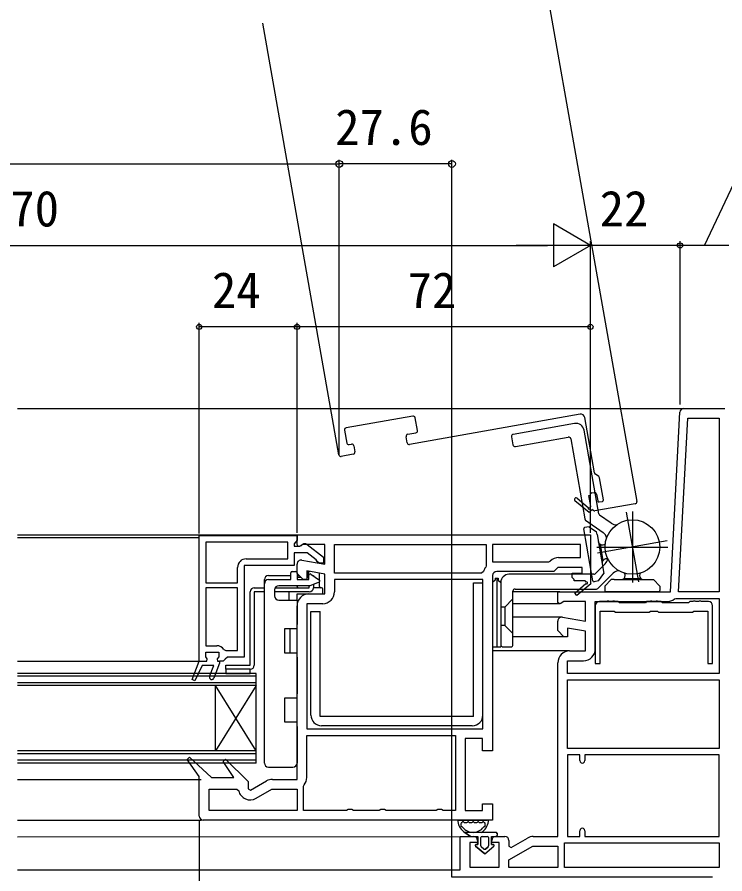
# Model space of a CAD drawing. Units: millimetres, scale not verified. Extents: x -525 to 525, y -783 to 778.
# Drawn here: x 209.4 to 383.1, y -517.9 to -307.7 of the extents above; entities that cross this region are included whole.
import ezdxf
from ezdxf.enums import TextEntityAlignment as Align

# ---------------------------------------------------------------- set-up
doc = ezdxf.new("R2010")
doc.units = ezdxf.units.MM
doc.header["$LTSCALE"] = 4
for name, color, linetype in [('0-2_YKK_11', 7, 'Continuous'), ('0-4_YKK_12', 2, 'Continuous'), ('0-5_YKK_13', 4, 'Continuous'), ('0-7_YKK_D', 6, 'Continuous')]:
    doc.layers.add(name, color=color, linetype=linetype)
doc.styles.add('ＭＳ ゴシック', font='')
doc.styles.get('ＭＳ ゴシック').set_extended_font_data('MS Gothic')

msp = doc.modelspace()

# ---------------------------------------------------------------- linework, layer by layer
at = {"layer": '0-2_YKK_11'}
for p, q in [((373.037, -403.698), (383.088, -403.698)), ((280.488, -494.198), (280.488, -483.898)), ((348.688, -507.298), (348.688, -508.698)), ((326.888, -508.698), (329.088, -508.698))]:
    msp.add_line(p, q, dxfattribs=at)
for points in [[(343.262, -454.913), (348.888, -455.905), (348.888, -451.098), (343.532, -451.098), (342.664, -451.64), (342.088, -451.321), (342.088, -448.698), (369.73, -448.698), (372.039, -404.646)], [(254.088, -465.699), (254.088, -434.899), (278.088, -434.899), (278.088, -435.999), (277.738, -436.476), (277.388, -436.953), (277.388, -437.499), (278.788, -437.499), (279.188, -437.299)], [(278.088, -434.698), (350.088, -434.698), (350.088, -446.564), (350.165, -446.698), (346.747, -449.603), (346.229, -448.993), (348.948, -446.682)], [(279.261, -440.913), (284.888, -441.905), (284.888, -437.098), (279.531, -437.098), (278.853, -437.522), (278.388, -437.556), (278.088, -437.098), (278.088, -436.198), (278.088, -434.698)], [(275.788, -436.499), (255.688, -436.499), (255.688, -446.499), (263.488, -446.499), (263.488, -442.699)], [(280.605, -437.112), (284.588, -440.224), (284.588, -441.699), (283.486, -441.699), (282.987, -441.223), (282.796, -440.854), (280.549, -439.099), (277.388, -439.099), (277.388, -442.199), (265.088, -442.199), (265.088, -464.699), (260.988, -464.699), (260.488, -465.199), (259.988, -465.699), (259.088, -465.699), (259.088, -466.199), (257.649, -469.85)], [(265.588, -440.599), (275.788, -440.599), (275.788, -436.499)], [(287.288, -437.098), (324.488, -437.098), (324.488, -442.331), (324.385, -442.634)], [(323.825, -443.739), (323.346, -444.098), (287.288, -444.098), (287.288, -437.098)], [(347.688, -437.098), (326.088, -437.098), (326.087, -441.298), (339.886, -441.298), (340.241, -441.151)], [(342.295, -440.298), (347.687, -440.298), (347.688, -437.098)], [(280.988, -449.198), (284.888, -449.198), (284.888, -444.342), (280.488, -443.566), (280.488, -445.698), (279.588, -445.698), (278.088, -444.198), (278.088, -441.898)], [(349.014, -446.304), (348.837, -445.998), (346.088, -445.998), (346.088, -445.698), (345.588, -445.198), (345.588, -444.098), (348.088, -444.098), (348.088, -442.698), (342.088, -442.698), (341.088, -443.698), (327.087, -443.698)], [(326.087, -444.698), (326.088, -487.698), (323.588, -487.698), (323.588, -484.698), (319.388, -484.698), (319.388, -502.298), (323.588, -502.298), (323.588, -500.698), (326.088, -500.698), (326.088, -504.698), (255.088, -504.698)], [(280.488, -482.298), (323.688, -482.298), (323.688, -445.698), (287.288, -445.698), (287.288, -448.698)], [(263.488, -463.099), (263.488, -447.699), (255.688, -447.699), (255.688, -461.899), (258.388, -461.899)], [(284.388, -451.598), (280.488, -451.598), (280.488, -482.298)], [(351.288, -462.698), (351.288, -451.098), (368.855, -451.098)], [(379.088, -451.098), (377.376, -451.098), (377.182, -450.948), (376.795, -450.948), (376.601, -451.098), (375.976, -451.098), (375.782, -450.948), (375.395, -450.948), (375.201, -451.098), (374.488, -451.098), (374.188, -451.398), (367.788, -451.398), (367.488, -451.098), (366.776, -451.098), (366.582, -450.948), (366.195, -450.948), (366.001, -451.098), (365.376, -451.098), (365.182, -450.948), (364.795, -450.948), (364.601, -451.098), (363.888, -451.098), (363.588, -451.398), (357.188, -451.398), (356.888, -451.098), (356.176, -451.098), (355.982, -450.948), (355.595, -450.948), (355.401, -451.098), (354.776, -451.098), (354.582, -450.948), (354.195, -450.948), (354.001, -451.098), (352.288, -451.098)], [(370.724, -450.416), (371.046, -450.298), (381.688, -450.298), (381.688, -468.698)], [(272.061, -494.698), (278.088, -494.698), (278.088, -452.098)], [(351.288, -452.098), (351.288, -466.298), (352.488, -466.298), (352.488, -453.398), (355.936, -453.398), (356.236, -453.698), (364.541, -453.698), (364.841, -453.398), (366.536, -453.398), (366.836, -453.698), (375.141, -453.698), (375.441, -453.398), (378.888, -453.398), (378.888, -466.298), (380.088, -466.298), (380.088, -452.098)], [(344.988, -463.198), (348.888, -463.198), (348.888, -458.342), (344.488, -457.566), (344.488, -459.698), (343.588, -459.698), (342.088, -458.198), (342.088, -455.898)], [(256.626, -469.447), (257.669, -466.799), (254.834, -466.799), (253.041, -470.487), (252.311, -470.165), (254.088, -465.699), (255.988, -465.699), (256.063, -465.108), (255.688, -464.624), (255.688, -463.499), (258.888, -463.499), (258.888, -464.624), (258.513, -465.108), (258.588, -465.699), (259.088, -465.699), (259.088, -466.199), (257.649, -469.85)], [(260.157, -462.868), (260.579, -463.099), (263.488, -463.099)], [(256.626, -469.447), (257.669, -466.799), (254.834, -466.799), (253.041, -470.487), (252.311, -470.165), (254.088, -465.699)], [(336.061, -508.698), (342.088, -508.698), (342.088, -466.098)], [(381.688, -468.698), (344.488, -468.698), (344.488, -465.598), (348.388, -465.598)], [(280.488, -483.898), (316.988, -483.898), (316.988, -502.298), (313.954, -502.298), (313.521, -502.048), (312.655, -502.048), (312.222, -502.298), (299.954, -502.298), (299.521, -502.048), (298.655, -502.048), (298.222, -502.298), (291.954, -502.298), (291.521, -502.048), (290.655, -502.048), (290.222, -502.298), (279.688, -502.298), (279.688, -496.389), (279.805, -496.067)], [(254.088, -503.698), (254.088, -493.987), (251.136, -489.793), (251.727, -489.275), (257.088, -494.198), (262.553, -494.198), (259.932, -490.286), (260.537, -489.782), (266.088, -495.185), (266.088, -497.043), (266.655, -497.371), (270.611, -495.086)], [(347.488, -490.098), (347.488, -488.698), (344.488, -488.698), (344.488, -508.698), (347.488, -508.698), (347.488, -507.298)], [(348.688, -508.698), (381.688, -508.698), (381.688, -488.698), (348.688, -488.698), (348.688, -490.098)], [(278.088, -502.298), (256.488, -502.298), (256.488, -497.098), (263.275, -497.098), (263.762, -497.485)], [(268.038, -499.343), (271.927, -497.098), (278.088, -497.098), (278.088, -502.298)], [(380.088, -518.698), (316.088, -518.698), (316.088, -516.898), (318.088, -516.898), (318.088, -508.698), (321.388, -508.698)], [(322.388, -509.698), (322.388, -510.198), (320.488, -510.198), (320.488, -516.198), (327.688, -516.198), (327.688, -510.198), (325.888, -510.198), (325.888, -509.698)], [(330.088, -509.698), (330.088, -511.043), (330.655, -511.371), (334.611, -509.086)]]:
    msp.add_lwpolyline(points, dxfattribs=at)
for points in [[(371.733, -448.698), (373.965, -406.098), (381.688, -406.098), (381.688, -448.698)], [(381.688, -487.098), (344.488, -487.098), (344.488, -470.298), (381.688, -470.298)], [(343.688, -510.298), (381.688, -510.298), (381.688, -516.298), (343.688, -516.298)], [(342.088, -516.298), (330.088, -516.298), (330.088, -514.469), (335.927, -511.098), (342.088, -511.098)]]:
    msp.add_lwpolyline(points, close=True, dxfattribs=at)
for centre, radius, start, end in [((373.037, -404.698), 1, 90, 176.99997), ((279.988, -437.899), 1, 51.91328, 143.13011), ((265.588, -442.699), 2.1, 90.00001, 179.99999), ((279.088, -441.898), 1, 80.00002, 180), ((342.295, -443.198), 2.9, 90.00001, 135.09912), ((327.087, -444.698), 3.4, 142.62992, 163.6173), ((327.087, -444.698), 1, 90.00001, 179.99999), ((349.139, -446.52), 0.25, 220.35704, 120.00003), ((280.988, -452.098), 2.9, 90.00001, 179.99999), ((284.388, -448.698), 2.9, 270.00001, 359.99999), ((352.288, -452.098), 1, 90.00001, 179.99999), ((368.855, -448.198), 2.9, 269.99999, 310.11919), ((379.088, -452.098), 1, 0.00001, 89.99999), ((343.088, -455.898), 1, 80.00002, 180), ((258.388, -463.999), 2.1, 32.57896, 89.99999), ((344.988, -466.098), 2.9, 90.00001, 179.99999), ((348.388, -462.698), 2.9, 270.00001, 359.99999), ((257.138, -469.649), 0.55, 158.50165, 338.50167), ((257.138, -469.649), 0.55, 158.50165, 338.50167), ((348.088, -490.098), 0.6, 179.99999, 0.00001), ((272.061, -497.598), 2.9, 89.99998, 119.99999), ((277.588, -494.198), 2.9, 319.88082, 0.00002), ((266.588, -496.832), 2.9, 193.0206, 300.00002), ((255.088, -503.698), 1, 180.00001, 269.99999), ((348.088, -507.298), 0.6, 359.99999, 180.00001), ((321.388, -509.698), 1, 0.00001, 89.99999), ((326.888, -509.698), 1, 90.00001, 179.99999), ((329.088, -509.698), 1, 0.00001, 89.99999), ((336.061, -511.598), 2.9, 89.99998, 119.99999)]:
    msp.add_arc(centre, radius, start, end, dxfattribs=at)
at = {"layer": '0-4_YKK_12'}
for p, q in [((338.633, -297.028), (361.466, -426.541)), ((288.362, -415.061), (269.696, -309.185)), ((209.501, -403.702), (373.037, -403.698)), ((306.489, -405.569), (290.142, -408.451)), ((347.538, -405.134), (305.683, -412.514)), ((307.624, -409.126), (307.069, -405.974)), ((351.091, -419.529), (348.696, -405.945)), ((289.736, -409.031), (290.292, -412.182)), ((305.249, -410.052), (307.219, -409.705)), ((305.104, -412.109), (304.844, -410.632)), ((290.871, -412.588), (291.462, -412.483)), ((292.041, -412.889), (292.302, -414.366)), ((291.896, -414.945), (288.942, -415.466)), ((352.116, -420.425), (351.297, -419.852)), ((353.275, -426.157), (352.322, -420.748)), ((350.431, -424.425), (351.022, -424.321)), ((346.805, -425.715), (349.553, -427.992)), ((351.601, -424.726), (351.897, -426.4)), ((352.244, -426.644), (353.032, -426.505)), ((361.061, -427.12), (351.213, -428.857)), ((209.501, -434.698), (278.588, -434.697)), ((209.501, -435.399), (254.088, -435.399)), ((342.588, -448.698), (331.088, -448.698)), ((342.588, -451.598), (331.088, -451.598)), ((343.088, -454.898), (331.088, -454.898)), ((343.795, -459.698), (331.088, -459.698)), ((344.988, -463.198), (326.088, -463.198)), ((209.501, -465.699), (254.088, -465.699)), ((268.087, -468.694), (209.501, -468.694)), ((268.087, -469.394), (209.501, -469.394)), ((268.087, -490.694), (268.087, -468.694)), ((268.087, -470.994), (209.501, -470.994)), ((268.087, -471.694), (209.501, -471.694)), ((268.087, -487.694), (258.087, -471.694)), ((268.087, -487.694), (209.501, -487.694)), ((268.087, -488.394), (209.501, -488.394)), ((268.087, -489.994), (209.501, -489.994)), ((268.087, -490.694), (209.501, -490.694)), ((209.501, -494.693), (254.584, -494.693)), ((209.501, -504.693), (254.584, -504.693)), ((209.501, -508.788), (318.588, -508.698)), ((209.501, -516.898), (316.588, -516.898))]:
    msp.add_line(p, q, dxfattribs=at)
for points in [[(350.634, -428.451), (349.749, -429.193), (346.295, -426.331)], [(349.937, -427.991), (350.208, -427.764), (349.73, -425.056), (350.026, -425.004)], [(268.087, -471.694), (258.087, -487.694), (258.087, -471.694)]]:
    msp.add_lwpolyline(points, dxfattribs=at)
for centre, radius, start, end in [((306.576, -406.061), 0.5, 10, 100), ((347.711, -406.119), 1, 10, 100), ((290.228, -408.944), 0.5, 100, 190), ((307.132, -409.213), 0.5, 280, 10), ((305.336, -410.545), 0.5, 100, 190), ((290.784, -412.095), 0.5, 190, 280), ((291.549, -412.976), 0.5, 10, 100), ((305.596, -412.022), 0.5, 190, 280), ((288.855, -414.974), 0.5, 190, 280), ((291.809, -414.453), 0.5, 280, 10), ((351.584, -419.442), 0.5, 190, 235), ((351.829, -420.835), 0.5, 10, 55), ((350.518, -424.917), 0.5, 100, 190), ((351.109, -424.813), 0.5, 10, 100), ((346.55, -426.023), 0.4, 50.35703, 230.35703), ((352.192, -426.348), 0.3, 190, 280), ((352.98, -426.209), 0.3, 280, 10), ((360.974, -426.628), 0.5, 280, 10), ((349.746, -428.152), 0.25, 140.35703, 40), ((351.126, -428.364), 0.5, 190, 280)]:
    msp.add_arc(centre, radius, start, end, dxfattribs=at)
at = {"layer": '0-5_YKK_13'}
for p, q in [((346.211, -407.399), (331.143, -410.056)), ((352.149, -429.555), (348.528, -409.021)), ((330.738, -410.635), (331.085, -412.605)), ((331.664, -413.01), (344.664, -410.718)), ((345.243, -411.124), (348.715, -430.813)), ((355.19, -431.863), (352.354, -429.878)), ((358.877, -429.13), (361.898, -446.265)), ((360.388, -428.998), (360.388, -446.398)), ((349.761, -432.717), (348.678, -432.908)), ((348.92, -431.136), (353.248, -434.166)), ((349.761, -432.717), (351.611, -433.994)), ((350.675, -445.96), (348.435, -433.256)), ((351.728, -434.655), (351.611, -433.994)), ((351.728, -434.655), (353.407, -444.179)), ((368.956, -436.187), (351.82, -439.208)), ((352.443, -437.024), (353.152, -441.048)), ((351.688, -437.698), (369.088, -437.698)), ((353.739, -441.803), (351.292, -444.251)), ((271.088, -444.697), (276.588, -444.697)), ((276.588, -445.697), (276.588, -443.997)), ((276.888, -443.697), (277.788, -443.697)), ((278.088, -443.997), (278.088, -445.697)), ((278.388, -445.197), (278.088, -445.197)), ((278.388, -445.197), (278.388, -444.497)), ((279.088, -445.197), (278.388, -445.197)), ((280.888, -445.197), (280.488, -445.197)), ((280.888, -443.697), (280.519, -443.697)), ((280.888, -443.697), (281.234, -443.697)), ((280.888, -445.197), (280.888, -443.697)), ((280.988, -445.697), (280.988, -444.597)), ((281.46, -444.351), (283.562, -445.823)), ((281.954, -444.697), (282.088, -444.697)), ((282.088, -444.697), (282.088, -444.791)), ((283.588, -445.843), (283.588, -444.112)), ((326.688, -445.298), (327.488, -445.298)), ((327.088, -445.298), (327.088, -462.198)), ((350.938, -444.398), (330.088, -444.398)), ((351.934, -447.851), (355.67, -444.115)), ((352.106, -446.012), (353.407, -444.179)), ((358.345, -445.405), (362.431, -445.405)), ((270.088, -446.697), (270.088, -445.697)), ((270.088, -490.697), (270.088, -446.697)), ((271.088, -445.697), (276.588, -445.697)), ((281.116, -447.197), (273.588, -447.197)), ((278.088, -445.697), (280.988, -445.697)), ((278.088, -447.397), (278.088, -447.197)), ((281.088, -447.697), (281.088, -447.197)), ((283.493, -446.351), (281.219, -447.179)), ((282.088, -446.863), (282.088, -447.697)), ((283.588, -447.397), (283.588, -446.295)), ((321.388, -446.448), (323.688, -446.448)), ((321.388, -479.248), (321.388, -446.448)), ((322.088, -446.448), (323.688, -446.448)), ((323.688, -478.948), (323.688, -446.448)), ((326.088, -446.398), (326.088, -462.198)), ((328.088, -446.398), (328.088, -461.698)), ((328.088, -446.398), (328.088, -462.198)), ((352.106, -446.012), (351.022, -446.203)), ((353.638, -447.298), (355.217, -445.698)), ((353.638, -447.298), (353.638, -448.398)), ((355.888, -445.698), (355.217, -445.698)), ((355.888, -445.698), (365.559, -445.698)), ((367.138, -447.298), (365.559, -445.698)), ((367.138, -447.298), (367.138, -448.398)), ((266.588, -466.697), (266.588, -448.697)), ((267.588, -447.697), (270.088, -447.697)), ((270.088, -448.697), (267.588, -448.697)), ((267.588, -448.697), (267.588, -466.697)), ((272.588, -448.197), (272.588, -449.697)), ((281.088, -448.697), (272.588, -448.697)), ((276.088, -448.697), (272.588, -448.697)), ((272.722, -447.697), (281.088, -447.697)), ((276.088, -448.697), (276.088, -450.697)), ((278.088, -450.697), (278.088, -449.197)), ((278.088, -449.197), (284.088, -449.197)), ((284.088, -447.697), (282.088, -447.697)), ((284.388, -448.897), (284.388, -447.997)), ((331.088, -461.698), (331.088, -448.498)), ((331.588, -447.998), (351.581, -447.998)), ((366.838, -448.698), (353.938, -448.698)), ((273.588, -450.697), (278.088, -450.697)), ((278.088, -450.697), (278.088, -456.697)), ((281.488, -453.548), (283.788, -453.548)), ((281.488, -478.948), (281.488, -453.548)), ((283.788, -479.248), (283.788, -453.548)), ((329.088, -452.448), (329.088, -456.948)), ((275.088, -463.697), (275.088, -457.697)), ((276.338, -457.697), (276.338, -463.697)), ((326.088, -462.198), (328.088, -462.198)), ((328.588, -462.198), (330.588, -462.198)), ((278.088, -463.697), (275.088, -463.697)), ((278.088, -464.697), (278.088, -463.697)), ((278.088, -464.697), (278.088, -473.697)), ((260.588, -466.697), (266.588, -466.697)), ((260.588, -467.697), (260.588, -466.697)), ((266.588, -467.697), (260.588, -467.697)), ((275.088, -480.697), (275.088, -474.697)), ((278.088, -480.697), (275.088, -480.697)), ((278.088, -481.697), (278.088, -480.697)), ((321.388, -479.248), (283.788, -479.248)), ((278.088, -481.697), (278.088, -490.697)), ((321.088, -481.548), (284.088, -481.548)), ((271.088, -491.697), (277.088, -491.697)), ((317.824, -504.698), (324.752, -504.698)), ((319.224, -505.298), (319.656, -505.298)), ((320.456, -505.298), (320.888, -505.298)), ((321.688, -505.298), (322.12, -505.298)), ((322.92, -505.298), (323.352, -505.298)), ((326.789, -507.698), (319.239, -507.698)), ((320.688, -508.698), (322.488, -508.698)), ((320.688, -508.698), (322.488, -508.698)), ((322.488, -510.698), (321.99, -510.698)), ((321.99, -510.698), (322.488, -510.698)), ((322.488, -508.698), (322.488, -510.698)), ((322.488, -510.698), (322.488, -508.698)), ((323.188, -510.998), (323.188, -508.998)), ((323.188, -510.998), (323.188, -508.998)), ((323.488, -508.698), (324.788, -508.698)), ((323.488, -508.698), (324.788, -508.698)), ((325.088, -508.998), (325.088, -510.998)), ((325.088, -508.998), (325.088, -510.998)), ((325.788, -508.698), (326.788, -508.698)), ((325.788, -510.698), (325.788, -508.698)), ((325.788, -508.698), (326.788, -508.698)), ((325.788, -510.698), (325.788, -508.698)), ((326.286, -510.698), (325.788, -510.698)), ((325.788, -510.698), (326.286, -510.698)), ((321.859, -511.054), (324.138, -512.998)), ((324.138, -512.998), (321.859, -511.054)), ((323.944, -511.78), (323.294, -511.226)), ((323.944, -511.78), (323.294, -511.226)), ((324.138, -512.998), (326.417, -511.054)), ((324.138, -512.998), (326.417, -511.054)), ((324.983, -511.226), (324.333, -511.78)), ((324.333, -511.78), (324.983, -511.226))]:
    msp.add_line(p, q, dxfattribs=at)
for points in [[(326.688, -445.298), (326.688, -445.798), (326.088, -446.398)], [(327.488, -445.298), (327.488, -445.798), (328.088, -446.398)], [(331.088, -450.448), (329.088, -452.448), (328.088, -452.448)], [(275.088, -457.697), (278.088, -457.697), (278.088, -456.697)], [(331.088, -458.948), (329.088, -456.948), (328.088, -456.948)], [(275.088, -474.697), (278.088, -474.697), (278.088, -473.697)], [(319.239, -507.698), (320.688, -508.698), (319.239, -507.698)]]:
    msp.add_lwpolyline(points, dxfattribs=at)
msp.add_lwpolyline([(266.588, -468.697), (266.588, -467.697), (260.588, -467.697), (260.588, -468.697)], close=True, dxfattribs=at)
msp.add_circle((360.388, -437.698), 6.7, dxfattribs=at)
msp.add_circle((360.388, -437.698), 6.7, dxfattribs=at)
for centre, radius, start, end in [((346.558, -409.369), 2, 10, 100), ((331.23, -410.548), 0.5, 100, 190), ((344.751, -411.211), 0.5, 10, 100), ((331.578, -412.518), 0.5, 190, 280), ((349.207, -430.726), 0.5, 190, 235), ((352.641, -429.468), 0.5, 190, 235), ((348.73, -433.204), 0.3, 100.00012, 190.00012), ((356.337, -430.225), 2, 235, 275.73307), ((352.101, -435.804), 2, 9.85785, 55), ((353.017, -436.205), 1, 190, 280), ((353.039, -436.201), 1, 280, 313.97705), ((353.972, -441.621), 1, 100, 190), ((352.325, -440.389), 2, 315, 355.73307), ((353.994, -441.618), 1, 66.02295, 100), ((271.088, -445.697), 1, 90, 180), ((276.888, -443.997), 0.3, 90, 180), ((277.788, -443.997), 0.3, 0, 90), ((281.288, -444.597), 0.3, 55, 180), ((330.088, -446.398), 2, 90, 180), ((350.938, -443.898), 0.5, 270, 315), ((357.084, -445.529), 2, 89.85785, 135), ((357.638, -444.698), 1, 270, 0), ((357.638, -444.675), 1, 0, 33.97705), ((363.138, -444.675), 1, 146.02295, 180), ((363.138, -444.698), 1, 180, 270), ((271.088, -446.697), 1, 90, 180), ((273.588, -448.197), 1, 90, 180), ((278.388, -447.397), 0.3, 180, 270), ((281.116, -446.897), 0.3, 270, 290), ((283.39, -446.069), 0.3, 290, 55), ((283.888, -447.397), 0.3, 180, 270), ((350.97, -445.908), 0.3, 190.00012, 280), ((267.588, -448.697), 1, 90, 180), ((273.588, -449.697), 1, 180, 270), ((281.088, -447.697), 1, 270, 0), ((284.088, -447.997), 0.3, 0, 90), ((284.088, -448.897), 0.3, 270, 0), ((331.588, -448.498), 0.5, 90, 180), ((351.581, -447.498), 0.5, 270, 315), ((353.938, -448.398), 0.3, 180.00012, 270.00012), ((366.838, -448.398), 0.3, 270.00012, 0), ((328.588, -461.698), 0.5, 180, 270), ((330.588, -461.698), 0.5, 270, 0), ((266.588, -466.697), 1, 270, 0), ((284.088, -478.948), 2.6, 180, 270), ((321.088, -478.948), 2.6, 270, 0), ((271.088, -490.697), 1, 180, 270), ((277.088, -490.697), 1, 270, 0), ((317.824, -504.998), 0.3, 90, 188.20609), ((321.288, -504.498), 3.8, 188.20609, 237.36313), ((318.605, -505.598), 0.3, 110.02209, 202.28177), ((318.517, -506.098), 0.2, 153.36701, 266.63299), ((321.288, -504.498), 3.2, 202.28177, 203.14776), ((318.07, -505.874), 0.3, 333.36701, 23.14776), ((318.399, -505.034), 0.3, 290.02209, 328.16514), ((318.488, -506.597), 0.3, 36.85224, 86.63299), ((318.824, -505.298), 0.2, 36.8699, 148.16514), ((321.288, -504.498), 3.2, 216.85224, 323.14776), ((319.224, -504.998), 0.3, 216.8699, 270), ((319.656, -504.998), 0.3, 270, 323.1301), ((320.056, -505.298), 0.2, 36.8699, 143.1301), ((320.456, -504.998), 0.3, 216.8699, 270), ((320.888, -504.998), 0.3, 270, 323.1301), ((321.288, -505.298), 0.2, 36.8699, 143.1301), ((321.688, -504.998), 0.3, 216.8699, 270), ((322.12, -504.998), 0.3, 270, 323.1301), ((322.52, -505.298), 0.2, 36.8699, 143.1301), ((322.92, -504.998), 0.3, 216.8699, 270), ((321.288, -504.498), 3.8, 302.63687, 351.79391), ((323.352, -504.998), 0.3, 270, 323.1301), ((323.752, -505.298), 0.2, 31.83486, 143.1301), ((324.089, -506.597), 0.3, 93.36701, 143.14776), ((324.177, -505.034), 0.3, 211.83486, 249.97791), ((324.06, -506.098), 0.2, 273.36701, 26.63299), ((323.972, -505.598), 0.3, 337.71823, 69.97791), ((324.506, -505.874), 0.3, 156.85224, 206.63299), ((321.288, -504.498), 3.2, 336.85224, 337.71823), ((324.752, -504.998), 0.3, 351.79391, 90), ((326.788, -508.198), 0.5, 270, 90.11459), ((326.789, -508.198), 0.5, 270.11462, 89.88538), ((321.99, -510.9), 0.202, 90.00003, 229.53622), ((321.99, -510.9), 0.202, 90, 229.53619), ((323.488, -508.998), 0.3, 90, 180), ((323.488, -508.998), 0.3, 90, 180), ((324.788, -508.998), 0.3, 0, 90), ((324.788, -508.998), 0.3, 0, 90), ((326.286, -510.9), 0.202, 310.46381, 90), ((326.286, -510.9), 0.202, 310.46381, 90), ((326.788, -508.198), 0.5, 270.00002, 270.11467), ((323.488, -510.998), 0.3, 180, 229.53619), ((323.488, -510.998), 0.3, 180, 229.53619), ((324.138, -511.552), 0.3, 229.53619, 310.46381), ((324.138, -511.552), 0.3, 229.53619, 310.46381), ((324.788, -510.998), 0.3, 310.46381, 0), ((324.788, -510.998), 0.3, 310.46381, 0)]:
    msp.add_arc(centre, radius, start, end, dxfattribs=at)
at = {"layer": '0-7_YKK_D'}
for p, q in [((102.088, -343.704), (288.449, -343.704)), ((288.449, -415.153), (288.449, -342.704)), ((288.449, -414.153), (288.449, -342.704)), ((316.088, -343.704), (288.449, -343.704)), ((316.088, -517.398), (316.088, -342.704)), ((350.088, -363.705), (340.995, -358.455)), ((340.995, -358.455), (340.995, -368.955)), ((350.088, -434.198), (350.088, -362.705)), ((350.089, -434.196), (350.089, -362.705)), ((372.087, -402.712), (372.087, -362.705)), ((372.087, -402.712), (372.087, -362.705)), ((80.588, -363.703), (339.588, -363.705)), ((350.088, -363.705), (331.902, -363.705)), ((350.088, -363.705), (340.995, -368.955)), ((372.087, -363.705), (350.089, -363.705)), ((384.086, -363.705), (372.087, -363.705)), ((254.089, -434.398), (254.089, -382.687)), ((278.089, -383.687), (254.089, -383.687)), ((278.089, -434.196), (278.089, -382.687)), ((278.089, -434.196), (278.089, -382.705)), ((350.089, -383.705), (278.089, -383.705)), ((350.089, -434.196), (350.089, -382.705)), ((254.089, -504.698), (254.089, -658.7))]:
    msp.add_line(p, q, dxfattribs=at)
msp.add_lwpolyline([(378.087, -363.705), (387.601, -343.705), (406.328, -343.705)], dxfattribs=at)
for centre, radius in [((288.449, -343.704), 0.85), ((288.449, -343.704), 0.85), ((316.088, -343.704), 0.85), ((372.087, -363.705), 0.637), ((254.089, -383.687), 0.637), ((278.089, -383.687), 0.637), ((278.089, -383.705), 0.637), ((350.089, -383.705), 0.637)]:
    msp.add_circle(centre, radius, dxfattribs=at)

# ---------------------------------------------------------------- texts
at = {"layer": '0-7_YKK_D', "style": 'ＭＳ ゴシック'}
for s, p in [('27.6', (287.439, -341.704)), ('DW＝WS－70', (159.77, -361.704)), ('22', (352.361, -361.705)), ('24', (257.191, -381.687)), ('72', (305.225, -381.705))]:
    msp.add_text(s, height=8.798, dxfattribs=at).set_placement(p, align=Align.BOTTOM_LEFT)

doc.saveas('drawing.dxf')
